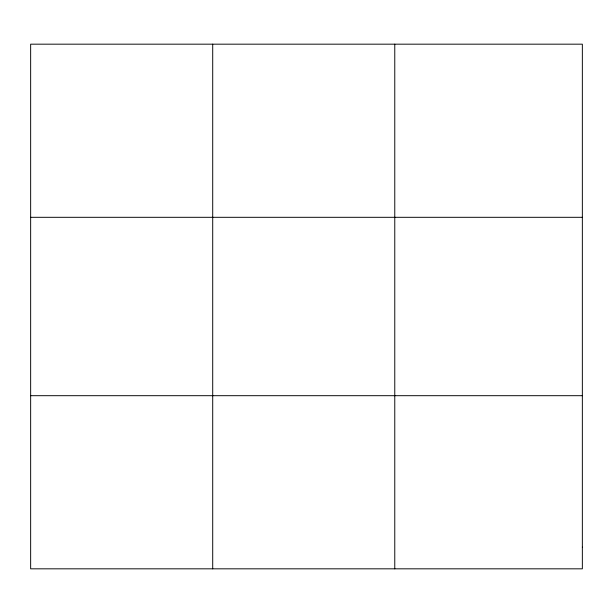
<?xml version="1.0" encoding="UTF-8"?>
<svg xmlns="http://www.w3.org/2000/svg" width="613" height="613" viewBox="0 0 613 613"><rect width="100%" height="100%" fill="white"/><g stroke="black" fill="none" stroke-linecap="round" stroke-linejoin="round"><path stroke-width="0.92" d="M212.711 44.174L212.711 568.826M394.772 44.174L394.772 568.826M30.65 217.309L582.35 217.309M30.65 395.691L582.35 395.691M582.35 547.187L582.35 568.826L30.65 568.826L30.65 44.174L582.35 44.174L582.35 547.187"/></g></svg>
